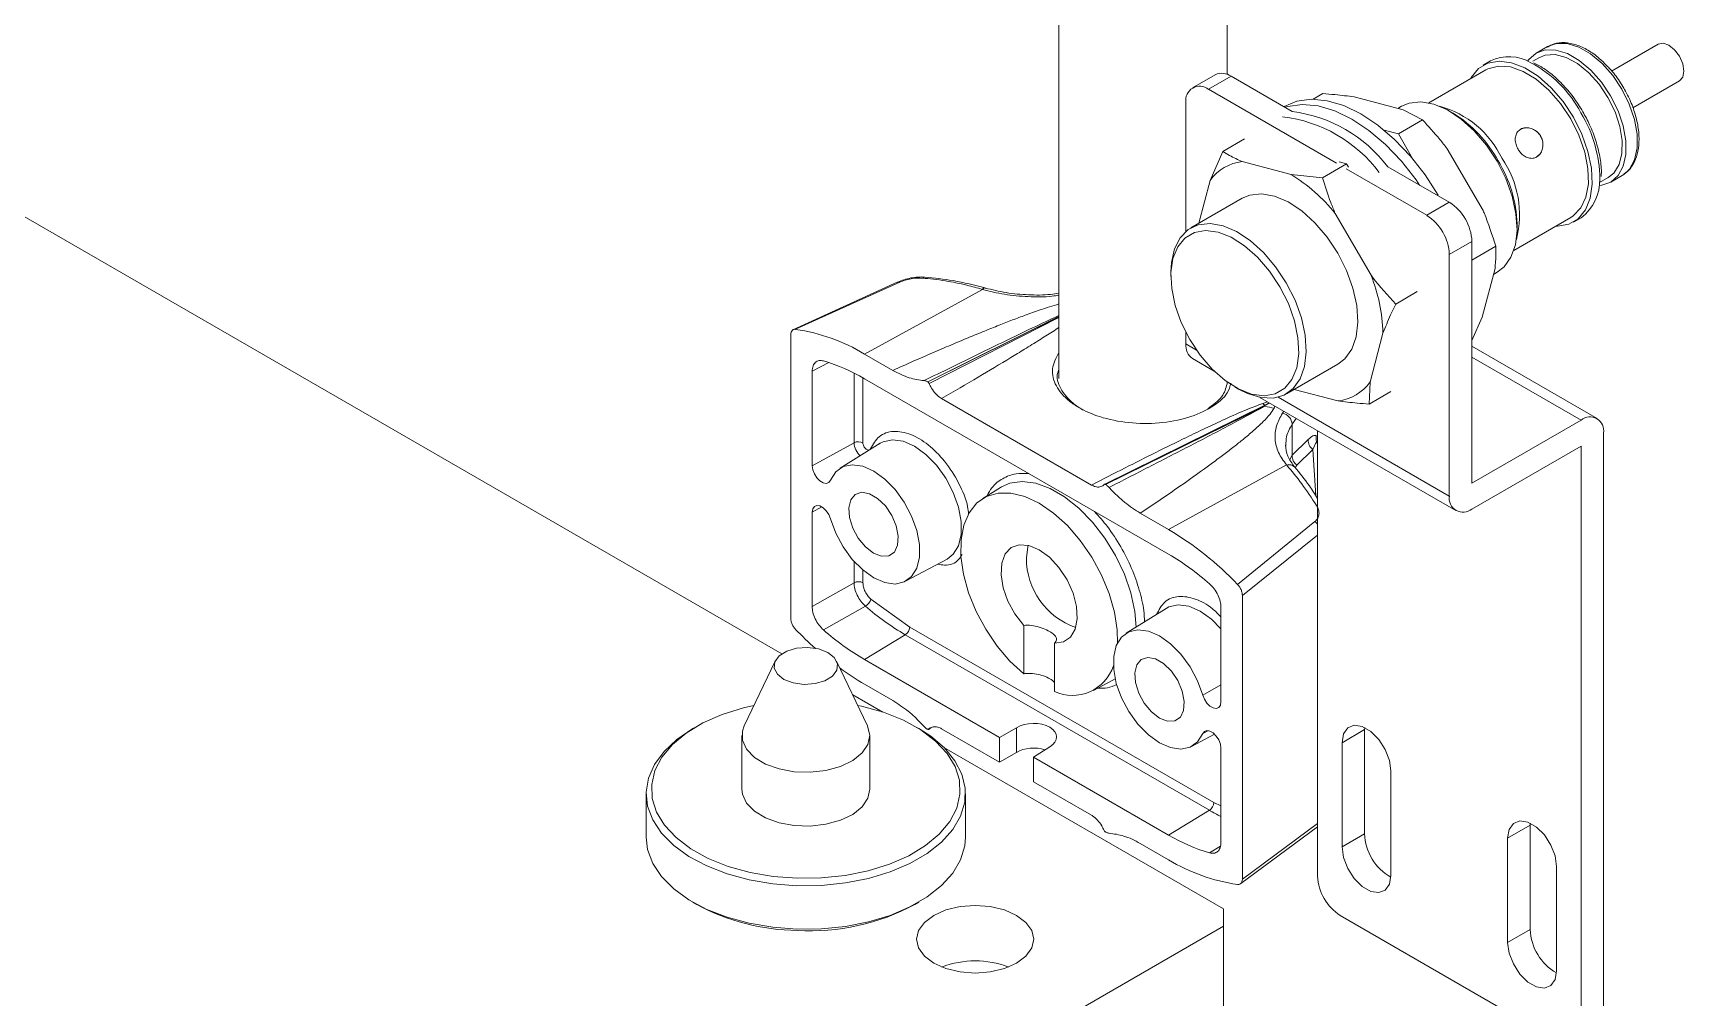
# Model space of a CAD drawing. Header units: millimetres. Extents: x 29 to 2500, y -68 to 1852.
# Drawn here: x 1990.7 to 2145.9, y 995.1 to 1085.7 of the extents above; entities that cross this region are included whole.
import ezdxf

# ---------------------------------------------------------------- set-up
doc = ezdxf.new("R2010")
doc.units = ezdxf.units.MM
doc.header["$LTSCALE"] = 6

msp = doc.modelspace()

# ---------------------------------------------------------------- linework, layer by layer
at = {"color": 7, "linetype": 'Continuous', "lineweight": 18}
for p, q in [((2087.125, 1109.519), (2087.125, 1053.272)), ((2102.925, 1081.847), (2102.925, 1109.391)), ((2133.032, 1084.465), (2131.972, 1083.853)), ((2143.436, 1084.698), (2139.053, 1082.167)), ((2127.686, 1083.111), (2126.979, 1082.703)), ((2132.222, 1083.42), (2131.652, 1083.091)), ((2101.798, 1081.819), (2099.677, 1080.594)), ((2103.298, 1081.67), (2101.177, 1080.446)), ((2109.034, 1078.359), (2103.298, 1081.67)), ((2127.229, 1082.27), (2121.866, 1079.174)), ((2141.044, 1078.698), (2145.436, 1081.234)), ((2113.215, 1073.496), (2101.177, 1080.446)), ((2111.013, 1079.514), (2111.922, 1080.039)), ((2119.455, 1078.525), (2114.872, 1079.733)), ((2061.086, 1027.41), (1971.533, 1079.109)), ((2099.056, 1079.221), (2099.056, 1067.102)), ((2108.28, 1078.836), (2108.244, 1078.815)), ((2119.305, 1078.85), (2118.966, 1078.654)), ((2119.455, 1078.525), (2121.285, 1077.572)), ((2124.159, 1078.199), (2123.805, 1078.403)), ((2119.017, 1076.263), (2117.675, 1076.616)), ((2119.017, 1076.263), (2121.285, 1077.572)), ((2104.545, 1075.78), (2102.516, 1074.609)), ((2120.389, 1073.898), (2119.017, 1076.263)), ((2101.324, 1071.886), (2102.516, 1074.609)), ((2108.929, 1072.449), (2104.346, 1073.656)), ((2114.147, 1073.452), (2111.879, 1072.143)), ((2114.147, 1073.452), (2113.454, 1073.634)), ((2114.337, 1073.125), (2114.147, 1073.452)), ((2126.973, 1069.057), (2123.603, 1074.866)), ((2101.324, 1071.886), (2100.262, 1067.856)), ((2108.929, 1072.449), (2111.879, 1072.143)), ((2121.683, 1068.608), (2114.097, 1072.987)), ((2123.804, 1069.832), (2118.022, 1073.17)), ((2137.925, 1071.701), (2138.721, 1072.161)), ((2138.971, 1071.728), (2140.032, 1072.34)), ((2104.341, 1070.211), (2099.506, 1067.42)), ((2116.446, 1062.98), (2113.076, 1068.79)), ((2121.683, 1068.608), (2123.804, 1069.832)), ((2129.866, 1065.317), (2135.229, 1068.413)), ((2130.168, 1067.381), (2130.168, 1067.79)), ((2135.479, 1067.98), (2136.186, 1068.388)), ((2125.926, 1066.158), (2123.804, 1064.933)), ((2125.926, 1066.158), (2125.926, 1043.458)), ((2125.926, 1064.408), (2128.17, 1065.704)), ((2123.804, 1042.234), (2123.804, 1064.933)), ((2097.641, 1063.299), (2097.641, 1062.891)), ((2126.885, 1059.025), (2128.098, 1063.627)), ((2127.947, 1063.055), (2128.304, 1063.261)), ((2071.935, 1062.315), (2062.113, 1057.835)), ((2072.192, 1062.337), (2062.385, 1057.897)), ((2079.948, 1061.643), (2068.861, 1055.577)), ((2079.93, 1061.648), (2079.948, 1061.643)), ((2080.204, 1061.777), (2080.187, 1061.782)), ((2120.793, 1061.445), (2118.764, 1060.274)), ((2074.802, 1052.964), (2087.125, 1059.117)), ((2087.125, 1059.072), (2074.802, 1052.964)), ((2074.92, 1052.821), (2087.125, 1059)), ((2126.885, 1059.025), (2125.926, 1056.835)), ((2061.932, 1030.729), (2061.932, 1057.396)), ((2099.056, 1057.602), (2099.056, 1056.521)), ((2099.056, 1056.521), (2100.047, 1055.948)), ((2116.358, 1052.948), (2117.571, 1057.55)), ((2065.5, 1054.775), (2063.943, 1053.957)), ((2068.861, 1055.577), (2071.519, 1054.043)), ((2099.677, 1055.147), (2101.711, 1053.973)), ((2137.679, 1049.526), (2125.926, 1056.31)), ((2136.179, 1049.377), (2125.926, 1055.296)), ((2063.943, 1053.957), (2063.943, 1045.086)), ((2067.872, 1047.238), (2067.872, 1053.79)), ((2068.71, 1053.342), (2068.71, 1047.232)), ((2097.431, 1036.763), (2068.861, 1053.256)), ((2108.505, 1051.831), (2113.341, 1054.623)), ((2102.925, 1052.771), (2102.925, 1052.951)), ((2103.651, 1052.481), (2104.004, 1052.277)), ((2109.242, 1052.256), (2113.336, 1051.178)), ((2116.358, 1052.948), (2116.286, 1050.872)), ((2118.315, 1052.043), (2116.286, 1050.872)), ((2076.105, 1051.395), (2090.186, 1043.267)), ((2106.477, 1050.773), (2091.371, 1043.325)), ((2091.49, 1043.331), (2106.514, 1050.754)), ((2106.468, 1050.667), (2091.49, 1043.331)), ((2106.004, 1051.495), (2124.426, 1040.86)), ((2106.275, 1050.928), (2106.727, 1051.077)), ((2106.468, 1050.667), (2106.514, 1050.754)), ((2106.893, 1050.981), (2106.477, 1050.773)), ((2106.514, 1050.754), (2106.917, 1050.968)), ((2107.422, 1050.676), (2107.335, 1050.492)), ((2107.726, 1051.515), (2123.804, 1042.234)), ((2108.131, 1050.013), (2108.254, 1050.196)), ((2109.048, 1048.983), (2109.414, 1049.526)), ((2109.048, 1046.068), (2109.048, 1048.983)), ((2125.926, 1043.458), (2136.179, 1049.377)), ((2063.943, 1045.086), (2067.872, 1047.238)), ((2070.34, 1047.191), (2066.583, 1044.859)), ((2070.34, 1047.191), (2070.26, 1047.139)), ((2108.451, 1046.907), (2108.458, 1047.021)), ((2110.544, 1047.536), (2109.048, 1046.068)), ((2111.326, 1047.362), (2110.981, 1046.607)), ((2111.43, 1046.712), (2111.406, 1047.082)), ((2111.407, 1047.038), (2111.429, 1047.212)), ((2111.43, 1006.506), (2111.43, 1048.362)), ((2138.3, 993.444), (2138.3, 1048.152)), ((2069.414, 1046.673), (2069.447, 1046.637)), ((2109.048, 1046.068), (2108.815, 1045.681)), ((2110.981, 1046.607), (2109.485, 1045.138)), ((2111.265, 1042.258), (2110.981, 1046.607)), ((2136.179, 1046.928), (2125.926, 1041.009)), ((2136.179, 992.219), (2136.179, 1046.928)), ((2108.518, 1045.15), (2097.431, 1039.084)), ((2108.518, 1045.15), (2108.527, 1045.139)), ((2109.27, 1044.96), (2109.263, 1044.968)), ((2109.485, 1045.138), (2109.317, 1044.871)), ((2081.637, 1043.05), (2079.961, 1042.009)), ((2081.742, 1043.113), (2081.637, 1043.05)), ((2064.855, 1041.218), (2063.943, 1040.719)), ((2111.43, 1041.345), (2111.338, 1041.33)), ((2063.943, 1040.719), (2063.943, 1031.847)), ((2094.772, 1040.619), (2097.431, 1039.084)), ((2103.906, 1033.927), (2111.177, 1039.831)), ((2104.359, 1032.904), (2111.43, 1038.562)), ((2072.724, 1034.22), (2076.623, 1036.308)), ((2067.872, 1034.09), (2067.872, 1036.089)), ((2068.71, 1035.269), (2068.71, 1034.084)), ((2063.943, 1031.847), (2067.872, 1034.09)), ((2065.009, 1029.649), (2068.946, 1031.886)), ((2069.461, 1032.541), (2073.103, 1029.925)), ((2097.21, 1031.68), (2093.453, 1029.347)), ((2102.349, 1022.914), (2102.349, 1031.786)), ((2104.359, 1032.904), (2104.359, 1006.237)), ((2083.818, 1025.534), (2083.818, 1030.084)), ((2072.69, 1029.197), (2068.861, 1026.87)), ((2101.26, 1012.704), (2072.69, 1029.197)), ((2073.103, 1029.925), (2101.673, 1013.432)), ((2086.716, 1028.41), (2086.716, 1023.861)), ((2068.861, 1026.87), (2081.549, 1019.545)), ((2060.454, 1026.731), (2057.561, 1020.658)), ((2069.132, 1020.658), (2066.239, 1026.731)), ((2071.519, 1023.014), (2068.861, 1024.549)), ((2090.38, 1023.962), (2092.119, 1024.892)), ((2092.119, 1024.892), (2092.41, 1025.067)), ((2100.631, 1023.535), (2102.349, 1024.498)), ((2070.574, 1021.934), (2067.747, 1023.565)), ((2053.092, 1020.595), (2052.738, 1020.39)), ((2057.347, 1019.739), (2057.347, 1014.677)), ((2069.347, 1014.677), (2069.347, 1019.739)), ((2073.955, 1020.39), (2073.601, 1020.595)), ((2074.802, 1020.303), (2075.019, 1020.446)), ((2081.549, 1017.224), (2076.105, 1020.367)), ((2081.549, 1019.545), (2083.146, 1020.467)), ((2081.549, 1019.545), (2081.549, 1017.224)), ((2083.146, 1018.145), (2083.146, 1020.467)), ((2099.594, 1018.709), (2101.75, 1019.863)), ((2101.167, 1020.199), (2100.631, 1019.91)), ((2115.849, 1020.286), (2113.728, 1019.061)), ((2115.856, 1020.479), (2115.849, 1020.286)), ((2115.849, 1020.286), (2115.849, 1010.487)), ((2102.591, 1003.45), (2076.317, 1018.618)), ((2081.549, 1017.224), (2083.146, 1018.145)), ((2086.257, 1018.671), (2084.742, 1017.702)), ((2084.742, 1015.381), (2084.742, 1017.702)), ((2084.742, 1017.702), (2097.431, 1010.377)), ((2102.349, 1009.676), (2102.349, 1018.548)), ((2113.728, 1019.061), (2113.728, 1009.262)), ((2118.324, 1006.609), (2118.324, 1016.408)), ((2090.186, 1012.238), (2084.742, 1015.381)), ((2048.347, 1014.268), (2048.347, 1010.186)), ((2078.347, 1010.186), (2078.347, 1014.268)), ((2101.673, 1013.432), (2102.349, 1013.137)), ((2097.431, 1010.377), (2101.26, 1012.704)), ((2111.43, 1011.464), (2104.359, 1006.237)), ((2131.412, 1011.499), (2131.406, 1011.305)), ((2104.207, 1005.821), (2111.43, 1011.159)), ((2115.849, 1010.487), (2113.728, 1009.262)), ((2131.406, 1011.305), (2129.284, 1010.08)), ((2129.284, 1010.08), (2129.284, 1000.282)), ((2131.406, 1011.305), (2131.406, 1001.507)), ((2097.431, 1008.056), (2094.772, 1009.59)), ((2101.282, 1008.709), (2102.296, 1009.352)), ((2133.881, 997.629), (2133.881, 1007.427)), ((2052.738, 1004.064), (2053.092, 1003.859)), ((2073.601, 1003.859), (2073.955, 1004.064)), ((2102.591, 1001.817), (2102.591, 1003.45)), ((2134.057, 990.994), (2113.551, 1002.832)), ((2082.792, 990.388), (2102.591, 1001.817)), ((2102.591, 992.019), (2102.591, 1001.817)), ((2131.406, 1001.507), (2129.284, 1000.282))]:
    msp.add_line(p, q, dxfattribs=at)
at = {"color": 7, "linetype": 'Continuous', "lineweight": 18, "flags": 128}
for points in [[(2140.02, 1080.446), (2139.151, 1081.742), (2138.15, 1082.87), (2137.069, 1083.775), (2135.96, 1084.41), (2134.881, 1084.744), (2133.884, 1084.76), (2133.032, 1084.465)], [(2145.433, 1083.549), (2144.973, 1084.167), (2144.431, 1084.602), (2143.89, 1084.787), (2143.436, 1084.698)], [(2135.464, 1077.822), (2134.484, 1079.296), (2133.363, 1080.598), (2132.148, 1081.67), (2130.893, 1082.465), (2129.653, 1082.949), (2128.481, 1083.1), (2127.43, 1082.913), (2126.545, 1082.394), (2125.864, 1081.567), (2125.793, 1081.441)], [(2138.959, 1079.833), (2138.09, 1081.129), (2137.09, 1082.258), (2136.008, 1083.163), (2134.9, 1083.798), (2133.82, 1084.132), (2132.823, 1084.148), (2131.959, 1083.845), (2131.271, 1083.239), (2131.156, 1083.082)], [(2138.71, 1079.687), (2137.87, 1080.933), (2136.902, 1082.009), (2135.856, 1082.858), (2134.789, 1083.433), (2133.759, 1083.704), (2132.822, 1083.657), (2132.222, 1083.42)], [(2145.436, 1081.234), (2145.44, 1081.236), (2145.745, 1081.591), (2145.85, 1082.155), (2145.741, 1082.843), (2145.433, 1083.549)], [(2135.215, 1077.676), (2134.259, 1079.109), (2133.161, 1080.366), (2131.973, 1081.388), (2130.75, 1082.127), (2129.549, 1082.549), (2128.427, 1082.634), (2127.436, 1082.377), (2127.229, 1082.27)], [(2137.896, 1071.408), (2138.12, 1071.433), (2138.984, 1071.736), (2139.672, 1072.342), (2140.149, 1073.221), (2140.392, 1074.33), (2140.388, 1075.612), (2140.138, 1077.004), (2139.653, 1078.435), (2138.959, 1079.833)], [(2138.721, 1072.161), (2139.246, 1072.583), (2139.749, 1073.379), (2140.022, 1074.413), (2140.049, 1075.63), (2139.829, 1076.962), (2139.375, 1078.34), (2138.71, 1079.687)], [(2140.189, 1072.44), (2140.733, 1072.954), (2141.21, 1073.834), (2141.453, 1074.942), (2141.449, 1076.225), (2141.198, 1077.616), (2140.714, 1079.047), (2140.02, 1080.446)], [(2122.753, 1070.509), (2121.526, 1072.419), (2120.151, 1074.178), (2118.663, 1075.742), (2117.097, 1077.073), (2115.493, 1078.139), (2113.889, 1078.912), (2112.326, 1079.374), (2110.842, 1079.514), (2109.473, 1079.328), (2108.28, 1078.836)], [(2121.014, 1071.443), (2120.678, 1071.929), (2119.303, 1073.688), (2117.814, 1075.252), (2116.248, 1076.584), (2114.644, 1077.649), (2113.041, 1078.422), (2111.477, 1078.884), (2109.993, 1079.024), (2108.624, 1078.838), (2108.347, 1078.755)], [(2128.288, 1073.682), (2127.287, 1075.195), (2126.144, 1076.539), (2124.905, 1077.658), (2123.62, 1078.507), (2122.344, 1079.051), (2121.127, 1079.268), (2120.019, 1079.148), (2119.305, 1078.85)], [(2133.792, 1067.584), (2133.977, 1067.582), (2135.028, 1067.77), (2135.913, 1068.288), (2136.594, 1069.115), (2137.04, 1070.214), (2137.232, 1071.537), (2137.162, 1073.026), (2136.832, 1074.617), (2136.258, 1076.239), (2135.464, 1077.822)], [(2135.229, 1068.413), (2135.453, 1068.558), (2136.163, 1069.298), (2136.642, 1070.321), (2136.869, 1071.579), (2136.831, 1073.012), (2136.532, 1074.554), (2135.984, 1076.134), (2135.215, 1077.676)], [(2128.304, 1063.261), (2128.947, 1063.758), (2129.596, 1064.667), (2130.009, 1065.838), (2130.167, 1067.222), (2130.064, 1068.763), (2129.706, 1070.399), (2129.106, 1072.061), (2128.288, 1073.682)], [(2140.032, 1072.34), (2140.045, 1072.348), (2140.189, 1072.44)], [(2113.325, 1065.043), (2112.324, 1066.557), (2111.181, 1067.901), (2109.941, 1069.02), (2108.657, 1069.869), (2107.38, 1070.413), (2106.163, 1070.629), (2105.056, 1070.51), (2104.341, 1070.211)], [(2108.489, 1062.252), (2107.488, 1063.765), (2106.345, 1065.109), (2105.106, 1066.228), (2103.821, 1067.077), (2102.545, 1067.621), (2101.328, 1067.838), (2100.22, 1067.718), (2099.268, 1067.267), (2098.51, 1066.504), (2097.976, 1065.458), (2097.69, 1064.174), (2097.641, 1063.299)], [(2107.887, 1061.902), (2106.907, 1063.376), (2105.786, 1064.678), (2104.571, 1065.75), (2103.316, 1066.545), (2102.075, 1067.029), (2100.904, 1067.18), (2099.853, 1066.993), (2098.967, 1066.474), (2098.287, 1065.647), (2097.841, 1064.548), (2097.648, 1063.225), (2097.719, 1061.736), (2098.048, 1060.146), (2098.623, 1058.524), (2099.417, 1056.941), (2100.396, 1055.466), (2101.518, 1054.165), (2102.733, 1053.093), (2103.988, 1052.298), (2105.228, 1051.814), (2106.399, 1051.662), (2107.451, 1051.85), (2108.336, 1052.368), (2109.017, 1053.195), (2109.463, 1054.294), (2109.655, 1055.617), (2109.585, 1057.106), (2109.255, 1058.697), (2108.681, 1060.319), (2107.887, 1061.902)], [(2113.341, 1054.623), (2113.984, 1055.12), (2114.633, 1056.029), (2115.045, 1057.2), (2115.203, 1058.584), (2115.101, 1060.125), (2114.742, 1061.76), (2114.142, 1063.422), (2113.325, 1065.043)], [(2071.981, 1062.34), (2071.953, 1062.327), (2071.935, 1062.315)], [(2080.207, 1061.777), (2080.182, 1061.781), (2080.11, 1061.77), (2080.031, 1061.723), (2079.948, 1061.643)], [(2104.004, 1052.277), (2104.832, 1051.862), (2106.085, 1051.479), (2107.253, 1051.431), (2108.288, 1051.717), (2109.148, 1052.328), (2109.797, 1053.237), (2110.21, 1054.408), (2110.368, 1055.792), (2110.265, 1057.334), (2109.907, 1058.969), (2109.307, 1060.631), (2108.489, 1062.252)], [(2076.623, 1036.308), (2077.201, 1036.761), (2077.697, 1037.568), (2077.952, 1038.619), (2077.952, 1039.853), (2077.697, 1041.199), (2077.201, 1042.578), (2076.494, 1043.911), (2075.616, 1045.122), (2074.618, 1046.139), (2073.558, 1046.904), (2072.497, 1047.374), (2071.496, 1047.52), (2070.613, 1047.334), (2070.34, 1047.191)], [(2063.943, 1045.086), (2063.995, 1044.706), (2064.148, 1044.311), (2064.381, 1043.947), (2064.668, 1043.658), (2064.975, 1043.477), (2065.264, 1043.426), (2065.502, 1043.511), (2065.66, 1043.723)], [(2065.66, 1043.723), (2066.152, 1044.503), (2066.85, 1044.998), (2067.713, 1045.18), (2068.691, 1045.037), (2069.728, 1044.578), (2070.765, 1043.83), (2071.74, 1042.836), (2072.598, 1041.653), (2073.289, 1040.349), (2073.773, 1039.001), (2074.023, 1037.686), (2074.023, 1036.48), (2073.773, 1035.453), (2073.289, 1034.664), (2072.598, 1034.158), (2071.74, 1033.966), (2070.765, 1034.098), (2069.728, 1034.546), (2068.691, 1035.285), (2067.713, 1036.272), (2066.85, 1037.45), (2066.152, 1038.75), (2065.66, 1040.098)], [(2069.711, 1036.878), (2070.468, 1036.586), (2071.144, 1036.619), (2071.664, 1036.971), (2071.973, 1037.605), (2072.036, 1038.452), (2071.848, 1039.421), (2071.427, 1040.406), (2070.821, 1041.301), (2070.095, 1042.009), (2069.327, 1042.452), (2068.6, 1042.583), (2067.994, 1042.388), (2067.574, 1041.888), (2067.385, 1041.137), (2067.449, 1040.217), (2067.757, 1039.226), (2068.277, 1038.273), (2068.953, 1037.461), (2069.711, 1036.878)], [(2083.818, 1025.534), (2082.52, 1026.73), (2081.316, 1028.139), (2080.245, 1029.713), (2079.343, 1031.4), (2078.641, 1033.142), (2078.163, 1034.881), (2077.924, 1036.557), (2077.934, 1038.115), (2078.191, 1039.502), (2078.687, 1040.67), (2079.405, 1041.581), (2080.32, 1042.204), (2081.403, 1042.518), (2082.616, 1042.511), (2083.919, 1042.185), (2085.267, 1041.551), (2086.615, 1040.629), (2087.918, 1039.451), (2089.131, 1038.057), (2090.214, 1036.493), (2091.129, 1034.813), (2091.847, 1033.073), (2092.343, 1031.332), (2092.6, 1029.649), (2092.629, 1028.425)], [(2094.387, 1029.927), (2094.263, 1031.393), (2093.888, 1033.129), (2093.278, 1034.895), (2092.454, 1036.632), (2091.443, 1038.28), (2090.28, 1039.783), (2089.004, 1041.09), (2087.659, 1042.157), (2086.291, 1042.947), (2084.946, 1043.433), (2083.671, 1043.599), (2082.507, 1043.438), (2081.742, 1043.113)], [(2065.66, 1040.098), (2065.502, 1040.492), (2065.264, 1040.853), (2064.975, 1041.136), (2064.668, 1041.309), (2064.381, 1041.351), (2064.148, 1041.256), (2063.995, 1041.037), (2063.943, 1040.719)], [(2083.818, 1030.084), (2082.987, 1031.154), (2082.324, 1032.364), (2081.879, 1033.624), (2081.683, 1034.841), (2081.753, 1035.925), (2082.082, 1036.796), (2082.647, 1037.389), (2083.405, 1037.662), (2084.3, 1037.593), (2085.267, 1037.188), (2086.234, 1036.477), (2087.129, 1035.512), (2087.887, 1034.364), (2088.452, 1033.119), (2088.781, 1031.868), (2088.85, 1030.703), (2088.655, 1029.712), (2088.21, 1028.966), (2087.547, 1028.521), (2086.716, 1028.41)], [(2084.25, 1037.605), (2084.201, 1037.45), (2084.07, 1036.426)], [(2102.349, 1029.77), (2101.453, 1030.657), (2100.392, 1031.414), (2099.332, 1031.872), (2098.334, 1032.007), (2097.456, 1031.81), (2097.21, 1031.68)], [(2100.631, 1019.91), (2100.139, 1019.13), (2099.442, 1018.635), (2098.579, 1018.453), (2097.6, 1018.596), (2096.563, 1019.055), (2095.527, 1019.803), (2094.551, 1020.797), (2093.693, 1021.98), (2093.002, 1023.284), (2092.518, 1024.632), (2092.269, 1025.947), (2092.269, 1027.153), (2092.518, 1028.18), (2093.002, 1028.969), (2093.693, 1029.475), (2094.551, 1029.667), (2095.527, 1029.535), (2096.563, 1029.087), (2097.6, 1028.348), (2098.579, 1027.361), (2099.442, 1026.183), (2100.139, 1024.883), (2100.631, 1023.535)], [(2063.514, 1028.001), (2062.479, 1027.929), (2061.549, 1027.658), (2060.836, 1027.22), (2060.426, 1026.667), (2060.368, 1026.066), (2060.669, 1025.49), (2061.293, 1025.009), (2062.165, 1024.68), (2063.18, 1024.542), (2064.214, 1024.614), (2065.144, 1024.885), (2065.857, 1025.323), (2066.268, 1025.876), (2066.325, 1026.477), (2066.024, 1027.053), (2065.4, 1027.534), (2064.528, 1027.863), (2063.514, 1028.001)], [(2096.581, 1021.366), (2097.338, 1021.075), (2098.014, 1021.107), (2098.534, 1021.459), (2098.843, 1022.093), (2098.906, 1022.941), (2098.718, 1023.909), (2098.297, 1024.895), (2097.691, 1025.789), (2096.965, 1026.497), (2096.197, 1026.94), (2095.47, 1027.072), (2094.864, 1026.877), (2094.444, 1026.377), (2094.255, 1025.626), (2094.319, 1024.705), (2094.627, 1023.715), (2095.147, 1022.762), (2095.823, 1021.949), (2096.581, 1021.366)], [(2058.467, 1022.559), (2057.493, 1022.335), (2055.49, 1021.712), (2053.68, 1020.916), (2052.108, 1019.966), (2050.813, 1018.886), (2049.827, 1017.702), (2049.174, 1016.444), (2048.869, 1015.143), (2048.921, 1013.829), (2049.328, 1012.537), (2050.081, 1011.297), (2051.16, 1010.141), (2052.539, 1009.096), (2054.184, 1008.189), (2056.055, 1007.441), (2058.105, 1006.872), (2060.285, 1006.495), (2062.54, 1006.319)], [(2062.54, 1006.319), (2064.814, 1006.349), (2067.053, 1006.584), (2069.2, 1007.018), (2071.203, 1007.641), (2073.013, 1008.437), (2074.585, 1009.387), (2075.88, 1010.467), (2076.866, 1011.651), (2077.52, 1012.909), (2077.824, 1014.211), (2077.772, 1015.524), (2077.365, 1016.816), (2076.613, 1018.056), (2075.534, 1019.212), (2074.154, 1020.257), (2072.509, 1021.164), (2070.638, 1021.912), (2068.588, 1022.481), (2068.226, 1022.559)], [(2100.631, 1023.535), (2100.789, 1023.141), (2101.027, 1022.78), (2101.317, 1022.497), (2101.623, 1022.324), (2101.91, 1022.282), (2102.144, 1022.377), (2102.296, 1022.596), (2102.349, 1022.914)], [(2057.561, 1020.658), (2057.389, 1020.149), (2057.399, 1019.281), (2057.784, 1018.441), (2058.518, 1017.683), (2059.555, 1017.055), (2060.831, 1016.595), (2062.265, 1016.332), (2063.766, 1016.284), (2065.241, 1016.453), (2066.598, 1016.828), (2067.75, 1017.386), (2068.625, 1018.092), (2069.169, 1018.902), (2069.346, 1019.764), (2069.147, 1020.625), (2069.132, 1020.658)], [(2118.324, 1016.408), (2118.186, 1017.395), (2117.787, 1018.424), (2117.175, 1019.369), (2116.425, 1020.117), (2115.627, 1020.578), (2114.877, 1020.696), (2114.266, 1020.456), (2113.867, 1019.889), (2113.728, 1019.061)], [(2062.512, 1005.623), (2060.235, 1005.797), (2058.032, 1006.171), (2055.953, 1006.734), (2054.047, 1007.474), (2052.36, 1008.373), (2050.93, 1009.41), (2049.791, 1010.561), (2048.969, 1011.8), (2048.485, 1013.095), (2048.349, 1014.419), (2048.564, 1015.739), (2049.126, 1017.024), (2050.022, 1018.245), (2051.229, 1019.373), (2052.721, 1020.381), (2052.738, 1020.39)], [(2073.955, 1020.39), (2075.083, 1019.661), (2076.371, 1018.564), (2077.354, 1017.365), (2078.009, 1016.095), (2078.32, 1014.781), (2078.28, 1013.456), (2077.891, 1012.149), (2077.16, 1010.892), (2076.105, 1009.715), (2074.751, 1008.644), (2073.13, 1007.705), (2071.28, 1006.919), (2069.244, 1006.306), (2067.07, 1005.88), (2064.808, 1005.65), (2062.512, 1005.623)], [(2102.349, 1018.548), (2102.296, 1018.927), (2102.144, 1019.322), (2101.91, 1019.686), (2101.623, 1019.975), (2101.317, 1020.156), (2101.027, 1020.207), (2100.789, 1020.122), (2100.631, 1019.91)], [(2057.347, 1014.677), (2057.399, 1014.218), (2057.784, 1013.379), (2058.518, 1012.621), (2059.555, 1011.992), (2060.831, 1011.532), (2062.265, 1011.27), (2063.766, 1011.221), (2065.241, 1011.39), (2066.598, 1011.765), (2067.75, 1012.324), (2068.625, 1013.03), (2069.169, 1013.839), (2069.347, 1014.677)], [(2133.881, 1007.427), (2133.742, 1008.415), (2133.343, 1009.443), (2132.732, 1010.389), (2131.982, 1011.137), (2131.183, 1011.598), (2130.433, 1011.715), (2129.822, 1011.476), (2129.423, 1010.908), (2129.284, 1010.08)], [(2048.347, 1010.186), (2048.485, 1009.013), (2048.969, 1007.717), (2049.791, 1006.479), (2050.93, 1005.328), (2052.36, 1004.29), (2054.047, 1003.391), (2055.953, 1002.651), (2058.032, 1002.088), (2060.235, 1001.715), (2062.512, 1001.54)], [(2062.512, 1001.54), (2064.808, 1001.568), (2067.07, 1001.797), (2069.244, 1002.224), (2071.28, 1002.837), (2073.13, 1003.622), (2074.751, 1004.561), (2076.105, 1005.632), (2077.16, 1006.81), (2077.891, 1008.066), (2078.28, 1009.373), (2078.347, 1010.186)], [(2113.728, 1009.262), (2113.867, 1008.275), (2114.266, 1007.246), (2114.877, 1006.301), (2115.627, 1005.553), (2116.425, 1005.092), (2117.175, 1004.974), (2117.787, 1005.214), (2118.186, 1005.782), (2118.324, 1006.609)], [(2075.367, 1002.838), (2074.493, 1002.18), (2073.944, 1001.415), (2073.757, 1000.593), (2073.944, 999.771), (2074.493, 999.005), (2075.367, 998.348), (2076.507, 997.843), (2077.833, 997.526), (2079.257, 997.418), (2080.68, 997.526), (2082.007, 997.843), (2083.146, 998.348), (2084.02, 999.005), (2084.569, 999.771), (2084.757, 1000.593), (2084.569, 1001.415), (2084.02, 1002.18), (2083.146, 1002.838), (2082.007, 1003.343), (2080.68, 1003.66), (2079.257, 1003.768), (2077.833, 1003.66), (2076.507, 1003.343), (2075.367, 1002.838)], [(2129.284, 1000.282), (2129.423, 999.294), (2129.822, 998.266), (2130.433, 997.32), (2131.183, 996.572), (2131.982, 996.112), (2132.732, 995.994), (2133.343, 996.233), (2133.742, 996.801), (2133.881, 997.629)]]:
    msp.add_lwpolyline(points, dxfattribs=at)
at = {"color": 7, "linetype": 'Continuous', "lineweight": 18}
for centre, radius, start, end in [((2129.419, 1079.558), 3.953, 58.82814, 116.00282), ((2126.18, 1072.955), 11.298, 27.83209, 62.10455), ((2102.419, 1080.444), 1.509, 54.38242, 114.30712), ((2100.349, 1079.43), 1.31, 50.79671, 189.21404), ((2107.397, 1065.145), 13.315, 37.06609, 82.93928), ((2120.446, 1069.979), 9.209, 25.52573, 74.70578), ((2117.748, 1067.874), 12.154, 28.8591, 58.16646), ((2125.896, 1071.941), 12.046, 0.40017, 31.46913), ((2106.564, 1064.655), 13.308, 36.79641, 83.20896), ((2104.798, 1069.418), 4.262, 96.09737, 144.61996), ((2117.98, 1067.392), 12.195, 1.86595, 31.36472), ((2121.148, 1068.683), 9.252, 345.37395, 34.68131), ((2100.554, 1058.776), 16.034, 38.64651, 58.50935), ((2133.584, 1071.887), 4.36, 306.62983, 1.81456), ((2121.32, 1065.948), 4.61, 2.60548, 57.39452), ((2119.199, 1064.724), 4.61, 2.60548, 57.39452), ((2074.522, 1062.508), 0.299, 90.68586, 137.29666), ((2101.425, 1057.036), 16.155, 1.8244, 21.58721), ((2072.082, 1062.068), 0.29, 67.7503, 110.36719), ((2080.162, 1061.517), 0.266, 84.63801, 150.55463), ((2059.878, 1040.698), 17.38, 58.88113, 81.70661), ((2100.526, 1056.358), 1.479, 173.70115, 234.98667), ((2060.174, 1038.482), 17.138, 59.54697, 73.61553), ((2112.883, 1055.416), 4.262, 276.09737, 324.61996), ((2107.173, 1051.881), 1.309, 226.71519, 237.88123), ((2109.251, 1062.228), 11.891, 256.46065, 260.72467), ((2106.422, 1050.619), 0.163, 55.6052, 70.39759), ((2107.91, 1048.893), 1.142, 4.53977, 78.85954), ((2137.007, 1048.362), 1.31, 350.78596, 129.20329), ((2068.285, 1046.41), 0.926, 62.6784, 116.45563), ((2069.621, 1047.329), 1.751, 182.9737, 228.30852), ((2111.611, 1047.47), 1.069, 176.47463, 233.88966), ((2112.283, 1047.668), 1.004, 166.02547, 197.72595), ((2110.706, 1047.034), 0.701, 3.88949, 27.86519), ((2110.115, 1046.002), 1.069, 176.47463, 233.88966), ((2108.749, 1044.478), 0.71, 43.66234, 109.01101), ((2108.759, 1044.471), 0.707, 43.06768, 109.12443), ((2125.098, 1042.024), 1.31, 170.78596, 309.20329), ((2110.277, 1038.636), 1.496, 39.61679, 53.03099), ((2082.062, 1013.143), 30.152, 43.57601, 59.35616), ((2091, 1036.418), 6.929, 179.93494, 250.71166), ((2084.917, 1015.358), 24.795, 48.69533, 59.68767), ((2068.285, 1033.261), 0.926, 62.6784, 116.45563), ((2068.309, 1032.917), 1.212, 301.70904, 341.92114), ((2085.077, 1050.394), 24.551, 228.9266, 239.70014), ((2087.311, 1053.824), 34.685, 224.05608, 228.30708), ((2081.375, 1048.275), 24.795, 228.69533, 239.68767), ((2072.179, 1029.968), 0.926, 303.54035, 357.32575), ((2081.873, 1046.996), 25.946, 233.84398, 239.90016), ((2088.388, 1027.57), 4.068, 245.7373, 341.44542), ((2100.749, 1013.475), 0.926, 303.54035, 357.32575), ((2111.054, 1029.64), 19.565, 239.96084, 243.57947), ((2106.117, 1025.151), 17.138, 239.54697, 253.61553), ((2120.695, 1010.641), 4.848, 181.82077, 240.63549), ((2106.413, 1022.935), 17.38, 238.88113, 261.70661), ((2116.036, 1006.716), 4.61, 182.60548, 237.39452), ((2062.713, 1021.604), 20.185, 241.53318, 269.5082), ((2063.736, 1022.294), 20.909, 266.72095, 298.15434), ((2136.252, 1001.661), 4.848, 181.82077, 240.63549), ((2079.257, 989.861), 8.7, 68.9509, 111.0491)]:
    msp.add_arc(centre, radius, start, end, dxfattribs=at)
for centre, start_param, end_param in [((2084.701, 1019.569), 5.4839958, 8.6255884), ((2084.701, 1017.247), 1.0261517, 2.3424031)]:
    msp.add_ellipse(centre, major_axis=(2.2, 0.051), ratio=0.5921985, start_param=start_param, end_param=end_param, dxfattribs=at)
for points, knots in [([(2138.592, 1082.669), (2138.363, 1082.906), (2137.803, 1083.485), (2136.827, 1084.157), (2135.727, 1084.674), (2134.648, 1084.878), (2133.71, 1084.811), (2133.222, 1084.535), (2133.018, 1084.42)], [0, 0, 0, 0, 0.1279612, 0.3127541, 0.4986295, 0.6849736, 0.8685453, 1, 1, 1, 1]), ([(2136.354, 1078.335), (2136.206, 1078.581), (2135.775, 1079.293), (2134.947, 1080.388), (2133.861, 1081.514), (2132.771, 1082.399), (2132.05, 1082.772), (2131.726, 1082.939)], [0, 0, 0, 0, 0.12098342, 0.35068093, 0.5809866, 0.81196619, 1, 1, 1, 1]), ([(2140.203, 1080.551), (2140.067, 1080.772), (2139.674, 1081.415), (2139.132, 1082.153), (2138.694, 1082.571), (2138.592, 1082.669)], [0, 0, 0, 0, 0.28746, 0.833216, 1, 1, 1, 1]), ([(2111.922, 1080.039), (2112.301, 1080.011), (2113.317, 1079.935), (2114.273, 1079.811), (2114.872, 1079.733)], [0, 0, 0, 0, 0.3735948, 1, 1, 1, 1]), ([(2140.192, 1072.488), (2140.299, 1072.55), (2140.671, 1072.765), (2141.118, 1073.406), (2141.505, 1074.348), (2141.662, 1075.486), (2141.593, 1076.762), (2141.293, 1078.117), (2140.822, 1079.406), (2140.394, 1080.197), (2140.203, 1080.551)], [0, 0, 0, 0, 0.05370259, 0.18659737, 0.32112732, 0.45986807, 0.60137612, 0.74344854, 0.885253, 1, 1, 1, 1]), ([(2138.063, 1072.247), (2138.075, 1072.394), (2138.122, 1072.979), (2137.968, 1074.123), (2137.602, 1075.615), (2137.053, 1077.047), (2136.573, 1077.932), (2136.354, 1078.335)], [0, 0, 0, 0, 0.0805519, 0.3202523, 0.5599387, 0.7992193, 1, 1, 1, 1]), ([(2121.285, 1077.572), (2121.838, 1076.971), (2122.64, 1076.098), (2123.374, 1075.158), (2123.603, 1074.866)], [0, 0, 0, 0, 0.6894079, 1, 1, 1, 1]), ([(2130.264, 1074.819), (2130.333, 1074.714), (2130.494, 1074.467), (2130.832, 1074.167), (2131.239, 1073.974), (2131.654, 1073.942), (2132.04, 1074.078), (2132.358, 1074.372), (2132.564, 1074.788), (2132.629, 1075.271), (2132.542, 1075.765), (2132.304, 1076.216), (2131.938, 1076.572), (2131.494, 1076.792), (2131.031, 1076.857), (2130.604, 1076.768), (2130.262, 1076.534), (2130.046, 1076.179), (2129.977, 1075.744), (2130.044, 1075.269), (2130.191, 1074.969), (2130.264, 1074.819)], [0, 0, 0, 0, 0.03978756, 0.09379567, 0.14735837, 0.20014042, 0.25300281, 0.30670596, 0.36067752, 0.41403216, 0.46669548, 0.51981595, 0.57372508, 0.62754638, 0.68053434, 0.73323144, 0.78663815, 0.8406513, 0.89422597, 0.94710187, 1, 1, 1, 1]), ([(2132.381, 1076.04), (2132.265, 1076.199), (2132.031, 1076.518), (2131.504, 1076.795), (2130.975, 1076.849), (2130.608, 1076.792), (2130.494, 1076.681), (2130.492, 1076.679)], [0, 0, 0, 0, 0.2489159, 0.4980232, 0.747122, 0.9961294, 1, 1, 1, 1]), ([(2132.007, 1074.093), (2132.135, 1074.193), (2132.393, 1074.394), (2132.597, 1074.91), (2132.623, 1075.496), (2132.462, 1075.859), (2132.381, 1076.04)], [0, 0, 0, 0, 0.247126, 0.4979426, 0.7487198, 1, 1, 1, 1]), ([(2102.516, 1074.609), (2102.725, 1074.483), (2103.284, 1074.143), (2103.937, 1073.844), (2104.346, 1073.656)], [0, 0, 0, 0, 0.3735948, 1, 1, 1, 1]), ([(2111.879, 1072.143), (2112.127, 1071.364), (2112.485, 1070.236), (2112.936, 1069.132), (2113.076, 1068.79)], [0, 0, 0, 0, 0.6894079, 1, 1, 1, 1]), ([(2126.973, 1069.057), (2127.003, 1068.984), (2127.463, 1067.884), (2127.828, 1066.757), (2128.17, 1065.704)], [0, 0, 0, 0, 0.0658492, 1, 1, 1, 1]), ([(2128.17, 1065.704), (2128.177, 1065.457), (2128.197, 1064.799), (2128.136, 1064.078), (2128.098, 1063.627)], [0, 0, 0, 0, 0.3735948, 1, 1, 1, 1]), ([(2074.519, 1062.807), (2074.309, 1062.813), (2073.893, 1062.825), (2073.216, 1062.732), (2072.553, 1062.572), (2072.171, 1062.417), (2071.981, 1062.34)], [0, 0, 0, 0, 0.25267904, 0.50337176, 0.75222684, 1, 1, 1, 1]), ([(2074.302, 1062.711), (2074.132, 1062.717), (2073.792, 1062.729), (2073.232, 1062.658), (2072.675, 1062.53), (2072.353, 1062.401), (2072.192, 1062.337)], [0, 0, 0, 0, 0.2497763, 0.49984, 0.7498983, 1, 1, 1, 1]), ([(2079.93, 1061.648), (2079.446, 1061.784), (2078.618, 1062.015), (2077.467, 1062.268), (2076.417, 1062.461), (2075.365, 1062.614), (2074.645, 1062.679), (2074.302, 1062.711)], [0, 0, 0, 0, 0.2560913, 0.4376176, 0.6101078, 0.8148545, 1, 1, 1, 1]), ([(2080.187, 1061.782), (2079.187, 1062.041), (2077.284, 1062.533), (2075.409, 1062.719), (2074.519, 1062.807)], [0, 0, 0, 0, 0.52521338, 1, 1, 1, 1]), ([(2116.446, 1062.98), (2116.494, 1062.917), (2117.221, 1061.972), (2118.019, 1061.094), (2118.764, 1060.274)], [0, 0, 0, 0, 0.0658492, 1, 1, 1, 1]), ([(2087.125, 1061.098), (2086.907, 1061.066), (2085.969, 1060.928), (2084.223, 1060.942), (2082, 1061.134), (2080.627, 1061.474), (2079.948, 1061.643)], [0, 0, 0, 0, 0.0925179, 0.3970973, 0.7016555, 1, 1, 1, 1]), ([(2087.125, 1061.282), (2086.867, 1061.243), (2085.936, 1061.106), (2084.247, 1061.115), (2082.151, 1061.296), (2080.853, 1061.617), (2080.204, 1061.777)], [0, 0, 0, 0, 0.1131665, 0.4088656, 0.704472, 1, 1, 1, 1]), ([(2071.519, 1054.043), (2072.157, 1054.326), (2073.397, 1054.877), (2075.216, 1055.67), (2076.937, 1056.408), (2078.562, 1057.092), (2080.069, 1057.712), (2081.462, 1058.27), (2082.739, 1058.767), (2084.025, 1059.249), (2085.452, 1059.769), (2086.532, 1060.097), (2087.125, 1060.277)], [0, 0, 0, 0, 0.1272945, 0.2474411, 0.3604469, 0.4663202, 0.5650713, 0.6528852, 0.73395, 0.8082833, 0.8946983, 1, 1, 1, 1]), ([(2118.764, 1060.274), (2118.601, 1059.929), (2118.165, 1059.007), (2117.8, 1058.111), (2117.571, 1057.55)], [0, 0, 0, 0, 0.3735948, 1, 1, 1, 1]), ([(2061.932, 1057.396), (2061.94, 1057.483), (2061.956, 1057.657), (2062.078, 1057.829), (2062.23, 1057.904), (2062.344, 1057.899), (2062.385, 1057.897)], [0, 0, 0, 0, 0.2793396, 0.5586098, 0.8397034, 1, 1, 1, 1]), ([(2087.125, 1059.192), (2086.292, 1058.803), (2083.737, 1057.61), (2079.538, 1055.558), (2076.15, 1053.906), (2074.453, 1053.079)], [0, 0, 0, 0, 0.1943511, 0.5963261, 1, 1, 1, 1]), ([(2087.125, 1058.068), (2086.924, 1057.936), (2086.319, 1057.538), (2085.237, 1056.86), (2083.93, 1056.049), (2082.025, 1054.888), (2079.438, 1053.34), (2077.257, 1052.067), (2076.105, 1051.395)], [0, 0, 0, 0, 0.0573606, 0.1723731, 0.3000378, 0.4179057, 0.692535, 1, 1, 1, 1]), ([(2063.943, 1053.957), (2063.958, 1054.132), (2063.989, 1054.482), (2064.234, 1054.827), (2064.581, 1054.997), (2064.87, 1054.948), (2065.009, 1054.924)], [0, 0, 0, 0, 0.2550891, 0.5101811, 0.7652137, 1, 1, 1, 1]), ([(2103.283, 1052.835), (2103.195, 1052.529), (2102.954, 1051.693), (2101.535, 1050.527), (2099.309, 1049.523), (2096.558, 1049.01), (2093.647, 1049.041), (2091.024, 1049.584), (2089.216, 1050.373), (2087.782, 1051.342), (2086.736, 1052.561), (2086.327, 1054.183), (2086.86, 1055.206), (2087.125, 1055.713)], [0, 0, 0, 0, 0.0585359, 0.1597839, 0.2610505, 0.3623303, 0.4635842, 0.564815, 0.6511258, 0.7000994, 0.7990661, 0.9002478, 1, 1, 1, 1]), ([(2071.519, 1054.043), (2071.777, 1053.904), (2072.294, 1053.625), (2073.292, 1053.236), (2073.994, 1053.141), (2074.453, 1053.079)], [0, 0, 0, 0, 0.2565362, 0.5130731, 1, 1, 1, 1]), ([(2089.358, 1050.344), (2089.356, 1050.345), (2089.019, 1050.53), (2088.145, 1051.142), (2087.204, 1052.312), (2086.819, 1053.45), (2087.085, 1054.022), (2087.125, 1054.109)], [0, 0, 0, 0, 0.00143988, 0.19196219, 0.56287761, 0.93381217, 1, 1, 1, 1]), ([(2074.453, 1053.079), (2074.497, 1053.073), (2074.574, 1053.064), (2074.692, 1053.022), (2074.765, 1052.984), (2074.802, 1052.964)], [0, 0, 0, 0, 0.3915925, 0.6932513, 1, 1, 1, 1]), ([(2074.802, 1052.964), (2074.814, 1052.956), (2074.832, 1052.945), (2074.854, 1052.923), (2074.87, 1052.905), (2074.885, 1052.885), (2074.903, 1052.858), (2074.913, 1052.836), (2074.92, 1052.821)], [0, 0, 0, 0, 0.2540313, 0.38027824, 0.50652487, 0.63277111, 0.75901691, 1, 1, 1, 1]), ([(2074.92, 1052.821), (2074.993, 1052.67), (2075.161, 1052.317), (2075.54, 1051.826), (2075.884, 1051.528), (2076.074, 1051.414), (2076.105, 1051.395)], [0, 0, 0, 0, 0.2545858, 0.5935692, 0.9325658, 1, 1, 1, 1]), ([(2102.925, 1052.771), (2102.809, 1052.356), (2102.567, 1051.484), (2101.604, 1050.796), (2101.101, 1050.436)], [0, 0, 0, 0, 0.4768773, 1, 1, 1, 1]), ([(2090.186, 1043.267), (2091.235, 1043.805), (2093.238, 1044.832), (2096.207, 1046.325), (2098.724, 1047.564), (2100.895, 1048.607), (2102.797, 1049.489), (2104.564, 1050.291), (2105.788, 1050.747), (2106.275, 1050.928)], [0, 0, 0, 0, 0.2018627, 0.3855972, 0.5662945, 0.6775123, 0.7915409, 0.9169462, 1, 1, 1, 1]), ([(2091.838, 1043.042), (2093.083, 1043.68), (2095.568, 1044.954), (2099.275, 1046.868), (2102.935, 1048.757), (2105.303, 1050.037), (2106.468, 1050.667)], [0, 0, 0, 0, 0.2530803, 0.5055064, 0.7567394, 1, 1, 1, 1]), ([(2107.335, 1050.492), (2107.221, 1050.305), (2106.954, 1049.867), (2106.274, 1049.168), (2105.419, 1048.378), (2104.489, 1047.599), (2103.559, 1046.857), (2102.603, 1046.123), (2100.923, 1044.872), (2098.324, 1043.02), (2096.017, 1041.46), (2094.772, 1040.619)], [0, 0, 0, 0, 0.0483757, 0.1133258, 0.1953807, 0.2760452, 0.3441806, 0.4188663, 0.5001206, 0.730315, 1, 1, 1, 1]), ([(2116.286, 1050.872), (2115.907, 1050.9), (2114.892, 1050.976), (2113.935, 1051.1), (2113.336, 1051.178)], [0, 0, 0, 0, 0.3735948, 1, 1, 1, 1]), ([(2108.518, 1045.15), (2108.238, 1045.536), (2107.671, 1046.316), (2107.373, 1047.572), (2107.471, 1048.832), (2107.912, 1049.622), (2108.131, 1050.013)], [0, 0, 0, 0, 0.2474072, 0.4999671, 0.7525446, 1, 1, 1, 1]), ([(2108.458, 1047.021), (2108.455, 1047.28), (2108.447, 1047.954), (2108.819, 1048.592), (2109.048, 1048.983)], [0, 0, 0, 0, 0.3852862, 1, 1, 1, 1]), ([(2068.71, 1047.232), (2068.714, 1047.183), (2068.722, 1047.081), (2068.788, 1046.912), (2068.887, 1046.759), (2069.006, 1046.639), (2069.133, 1046.564), (2069.255, 1046.542), (2069.358, 1046.577), (2069.396, 1046.642), (2069.414, 1046.673)], [0, 0, 0, 0, 0.121172, 0.25, 0.378828, 0.5, 0.621172, 0.75, 0.878828, 1, 1, 1, 1]), ([(2069.414, 1046.673), (2069.661, 1047.095), (2070.17, 1047.965), (2071.54, 1048.428), (2073.172, 1048.138), (2074.864, 1047.126), (2076.459, 1045.532), (2077.754, 1043.49), (2078.517, 1041.697), (2078.617, 1040.765), (2078.642, 1040.54)], [0, 0, 0, 0, 0.1317306, 0.2717844, 0.4118382, 0.5435688, 0.6752994, 0.8153532, 0.955407, 1, 1, 1, 1]), ([(2109.268, 1044.963), (2109.019, 1045.3), (2108.523, 1045.97), (2108.447, 1046.673), (2108.41, 1047.023)], [0, 0, 0, 0, 0.5021674, 1, 1, 1, 1]), ([(2111.308, 1047.91), (2111.207, 1047.919), (2110.974, 1047.938), (2110.699, 1047.681), (2110.544, 1047.536)], [0, 0, 0, 0, 0.4362743, 1, 1, 1, 1]), ([(2080.384, 1042.272), (2080.523, 1042.528), (2080.894, 1043.213), (2081.817, 1043.917), (2082.991, 1044.391), (2083.891, 1044.358), (2084.301, 1044.343)], [0, 0, 0, 0, 0.1741051, 0.4650993, 0.7560934, 1, 1, 1, 1]), ([(2111.338, 1041.33), (2110.874, 1042.035), (2109.946, 1043.444), (2109, 1044.574), (2108.527, 1045.139)], [0, 0, 0, 0, 0.5003915, 1, 1, 1, 1]), ([(2111.43, 1042.009), (2111.172, 1042.408), (2110.463, 1043.506), (2109.737, 1044.391), (2109.275, 1044.954)], [0, 0, 0, 0, 0.3641037, 1, 1, 1, 1]), ([(2090.186, 1043.267), (2090.305, 1043.208), (2090.583, 1043.072), (2090.987, 1043.056), (2091.247, 1043.185), (2091.353, 1043.305), (2091.371, 1043.325)], [0, 0, 0, 0, 0.2545822, 0.5936826, 0.9327641, 1, 1, 1, 1]), ([(2091.371, 1043.325), (2091.378, 1043.331), (2091.389, 1043.342), (2091.408, 1043.348), (2091.423, 1043.35), (2091.439, 1043.349), (2091.461, 1043.345), (2091.478, 1043.336), (2091.49, 1043.331)], [0, 0, 0, 0, 0.25401172, 0.38025731, 0.50650336, 0.63274981, 0.75899659, 1, 1, 1, 1]), ([(2091.49, 1043.331), (2091.52, 1043.312), (2091.581, 1043.274), (2091.7, 1043.183), (2091.783, 1043.098), (2091.838, 1043.042)], [0, 0, 0, 0, 0.2555989, 0.5111977, 1, 1, 1, 1]), ([(2091.838, 1043.042), (2092.077, 1042.791), (2092.555, 1042.287), (2093.532, 1041.419), (2094.281, 1040.936), (2094.772, 1040.619)], [0, 0, 0, 0, 0.2565385, 0.5130759, 1, 1, 1, 1]), ([(2111.177, 1039.831), (2111.276, 1039.931), (2111.475, 1040.131), (2111.579, 1040.521), (2111.548, 1040.933), (2111.408, 1041.198), (2111.338, 1041.33)], [0, 0, 0, 0, 0.2501017, 0.50016, 0.7502237, 1, 1, 1, 1]), ([(2090.476, 1040.778), (2090.885, 1040.32), (2091.784, 1039.314), (2092.967, 1037.485), (2093.991, 1035.454), (2094.708, 1033.415), (2095.107, 1031.71), (2095.157, 1030.762), (2095.175, 1030.416)], [0, 0, 0, 0, 0.158238, 0.3470248, 0.5358116, 0.7206753, 0.8981603, 1, 1, 1, 1]), ([(2078.029, 1036.753), (2077.926, 1036.582), (2077.56, 1035.971), (2076.721, 1035.649), (2075.963, 1035.8), (2075.753, 1035.842)], [0, 0, 0, 0, 0.219283, 0.7837888, 1, 1, 1, 1]), ([(2068.946, 1031.886), (2068.798, 1032.032), (2068.503, 1032.326), (2068.157, 1032.907), (2067.92, 1033.523), (2067.888, 1033.901), (2067.872, 1034.09)], [0, 0, 0, 0, 0.2503043, 0.5002118, 0.750114, 1, 1, 1, 1]), ([(2068.71, 1034.084), (2068.72, 1033.951), (2068.741, 1033.686), (2068.907, 1033.254), (2069.15, 1032.848), (2069.357, 1032.643), (2069.461, 1032.541)], [0, 0, 0, 0, 0.2498977, 0.4997974, 0.7497896, 1, 1, 1, 1]), ([(2101.282, 1033.984), (2101.433, 1033.835), (2101.734, 1033.536), (2102.082, 1032.942), (2102.308, 1032.331), (2102.335, 1031.963), (2102.349, 1031.786)], [0, 0, 0, 0, 0.2550891, 0.5101811, 0.7652137, 1, 1, 1, 1]), ([(2103.906, 1033.927), (2103.978, 1033.843), (2104.123, 1033.674), (2104.276, 1033.362), (2104.35, 1033.097), (2104.357, 1032.953), (2104.359, 1032.904)], [0, 0, 0, 0, 0.2846901, 0.5694505, 0.8523325, 1, 1, 1, 1]), ([(2065.009, 1029.649), (2064.858, 1029.798), (2064.558, 1030.097), (2064.21, 1030.691), (2063.983, 1031.302), (2063.956, 1031.67), (2063.943, 1031.847)], [0, 0, 0, 0, 0.2550891, 0.5101811, 0.7652137, 1, 1, 1, 1]), ([(2096.291, 1031.109), (2096.521, 1031.538), (2097.001, 1032.43), (2098.333, 1032.906), (2099.903, 1032.651), (2101.319, 1031.943), (2102.087, 1031.145), (2102.349, 1030.874)], [0, 0, 0, 0, 0.2156263, 0.4486579, 0.667841, 0.887024, 1, 1, 1, 1]), ([(2062.385, 1029.706), (2062.313, 1029.79), (2062.168, 1029.959), (2062.015, 1030.271), (2061.941, 1030.536), (2061.935, 1030.68), (2061.932, 1030.729)], [0, 0, 0, 0, 0.2846901, 0.5694505, 0.8523325, 1, 1, 1, 1]), ([(2083.818, 1030.084), (2084.056, 1030.094), (2084.532, 1030.114), (2085.288, 1029.929), (2085.972, 1029.663), (2086.501, 1029.361), (2086.826, 1029.068), (2086.94, 1028.781), (2086.854, 1028.562), (2086.737, 1028.434), (2086.716, 1028.41)], [0, 0, 0, 0, 0.1419299, 0.2836652, 0.4277453, 0.5628864, 0.691841, 0.825301, 0.9679356, 1, 1, 1, 1]), ([(2086.716, 1024.679), (2086.656, 1024.756), (2086.505, 1024.946), (2086.021, 1025.215), (2085.369, 1025.451), (2084.636, 1025.583), (2084.111, 1025.58), (2083.85, 1025.539), (2083.818, 1025.534)], [0, 0, 0, 0, 0.1390294, 0.3466667, 0.5510227, 0.7578984, 0.9696664, 1, 1, 1, 1]), ([(2092.555, 1024.531), (2092.274, 1024.399), (2091.752, 1024.154), (2091.113, 1024.183), (2090.818, 1024.196)], [0, 0, 0, 0, 0.5389787, 1, 1, 1, 1]), ([(2074.453, 1020.591), (2074.214, 1020.843), (2073.736, 1021.346), (2072.76, 1022.214), (2072.01, 1022.697), (2071.519, 1023.014)], [0, 0, 0, 0, 0.2565385, 0.5130759, 1, 1, 1, 1]), ([(2074.802, 1020.303), (2074.771, 1020.321), (2074.71, 1020.359), (2074.591, 1020.45), (2074.508, 1020.535), (2074.453, 1020.591)], [0, 0, 0, 0, 0.2555989, 0.5111977, 1, 1, 1, 1]), ([(2074.92, 1020.308), (2074.913, 1020.302), (2074.902, 1020.291), (2074.884, 1020.285), (2074.869, 1020.283), (2074.852, 1020.284), (2074.83, 1020.288), (2074.813, 1020.297), (2074.802, 1020.303)], [0, 0, 0, 0, 0.2540117, 0.3802573, 0.5065034, 0.6327498, 0.7589966, 1, 1, 1, 1]), ([(2076.105, 1020.367), (2075.986, 1020.425), (2075.709, 1020.562), (2075.304, 1020.577), (2075.045, 1020.448), (2074.938, 1020.328), (2074.92, 1020.308)], [0, 0, 0, 0, 0.2545822, 0.5936826, 0.9327641, 1, 1, 1, 1]), ([(2091.371, 1010.812), (2091.299, 1010.963), (2091.13, 1011.316), (2090.751, 1011.807), (2090.407, 1012.105), (2090.217, 1012.219), (2090.186, 1012.238)], [0, 0, 0, 0, 0.2545858, 0.5935692, 0.9325658, 1, 1, 1, 1]), ([(2091.49, 1010.669), (2091.478, 1010.677), (2091.46, 1010.689), (2091.437, 1010.71), (2091.421, 1010.728), (2091.406, 1010.748), (2091.388, 1010.775), (2091.378, 1010.797), (2091.371, 1010.812)], [0, 0, 0, 0, 0.2540313, 0.3802782, 0.5065249, 0.6327711, 0.7590169, 1, 1, 1, 1]), ([(2091.838, 1010.554), (2091.795, 1010.56), (2091.717, 1010.569), (2091.599, 1010.611), (2091.526, 1010.649), (2091.49, 1010.669)], [0, 0, 0, 0, 0.3915925, 0.6932513, 1, 1, 1, 1]), ([(2094.772, 1009.59), (2094.514, 1009.73), (2093.998, 1010.008), (2092.999, 1010.397), (2092.298, 1010.492), (2091.838, 1010.554)], [0, 0, 0, 0, 0.2565362, 0.5130731, 1, 1, 1, 1]), ([(2102.349, 1009.676), (2102.333, 1009.501), (2102.302, 1009.151), (2102.058, 1008.806), (2101.71, 1008.636), (2101.421, 1008.685), (2101.282, 1008.709)], [0, 0, 0, 0, 0.2550891, 0.5101811, 0.7652137, 1, 1, 1, 1]), ([(2104.359, 1006.237), (2104.351, 1006.15), (2104.335, 1005.976), (2104.213, 1005.804), (2104.061, 1005.729), (2103.947, 1005.734), (2103.906, 1005.736)], [0, 0, 0, 0, 0.27933959, 0.55860984, 0.83970345, 1, 1, 1, 1])]:
    msp.add_open_spline(points, degree=3, knots=knots, dxfattribs=at)

doc.saveas('drawing.dxf')
